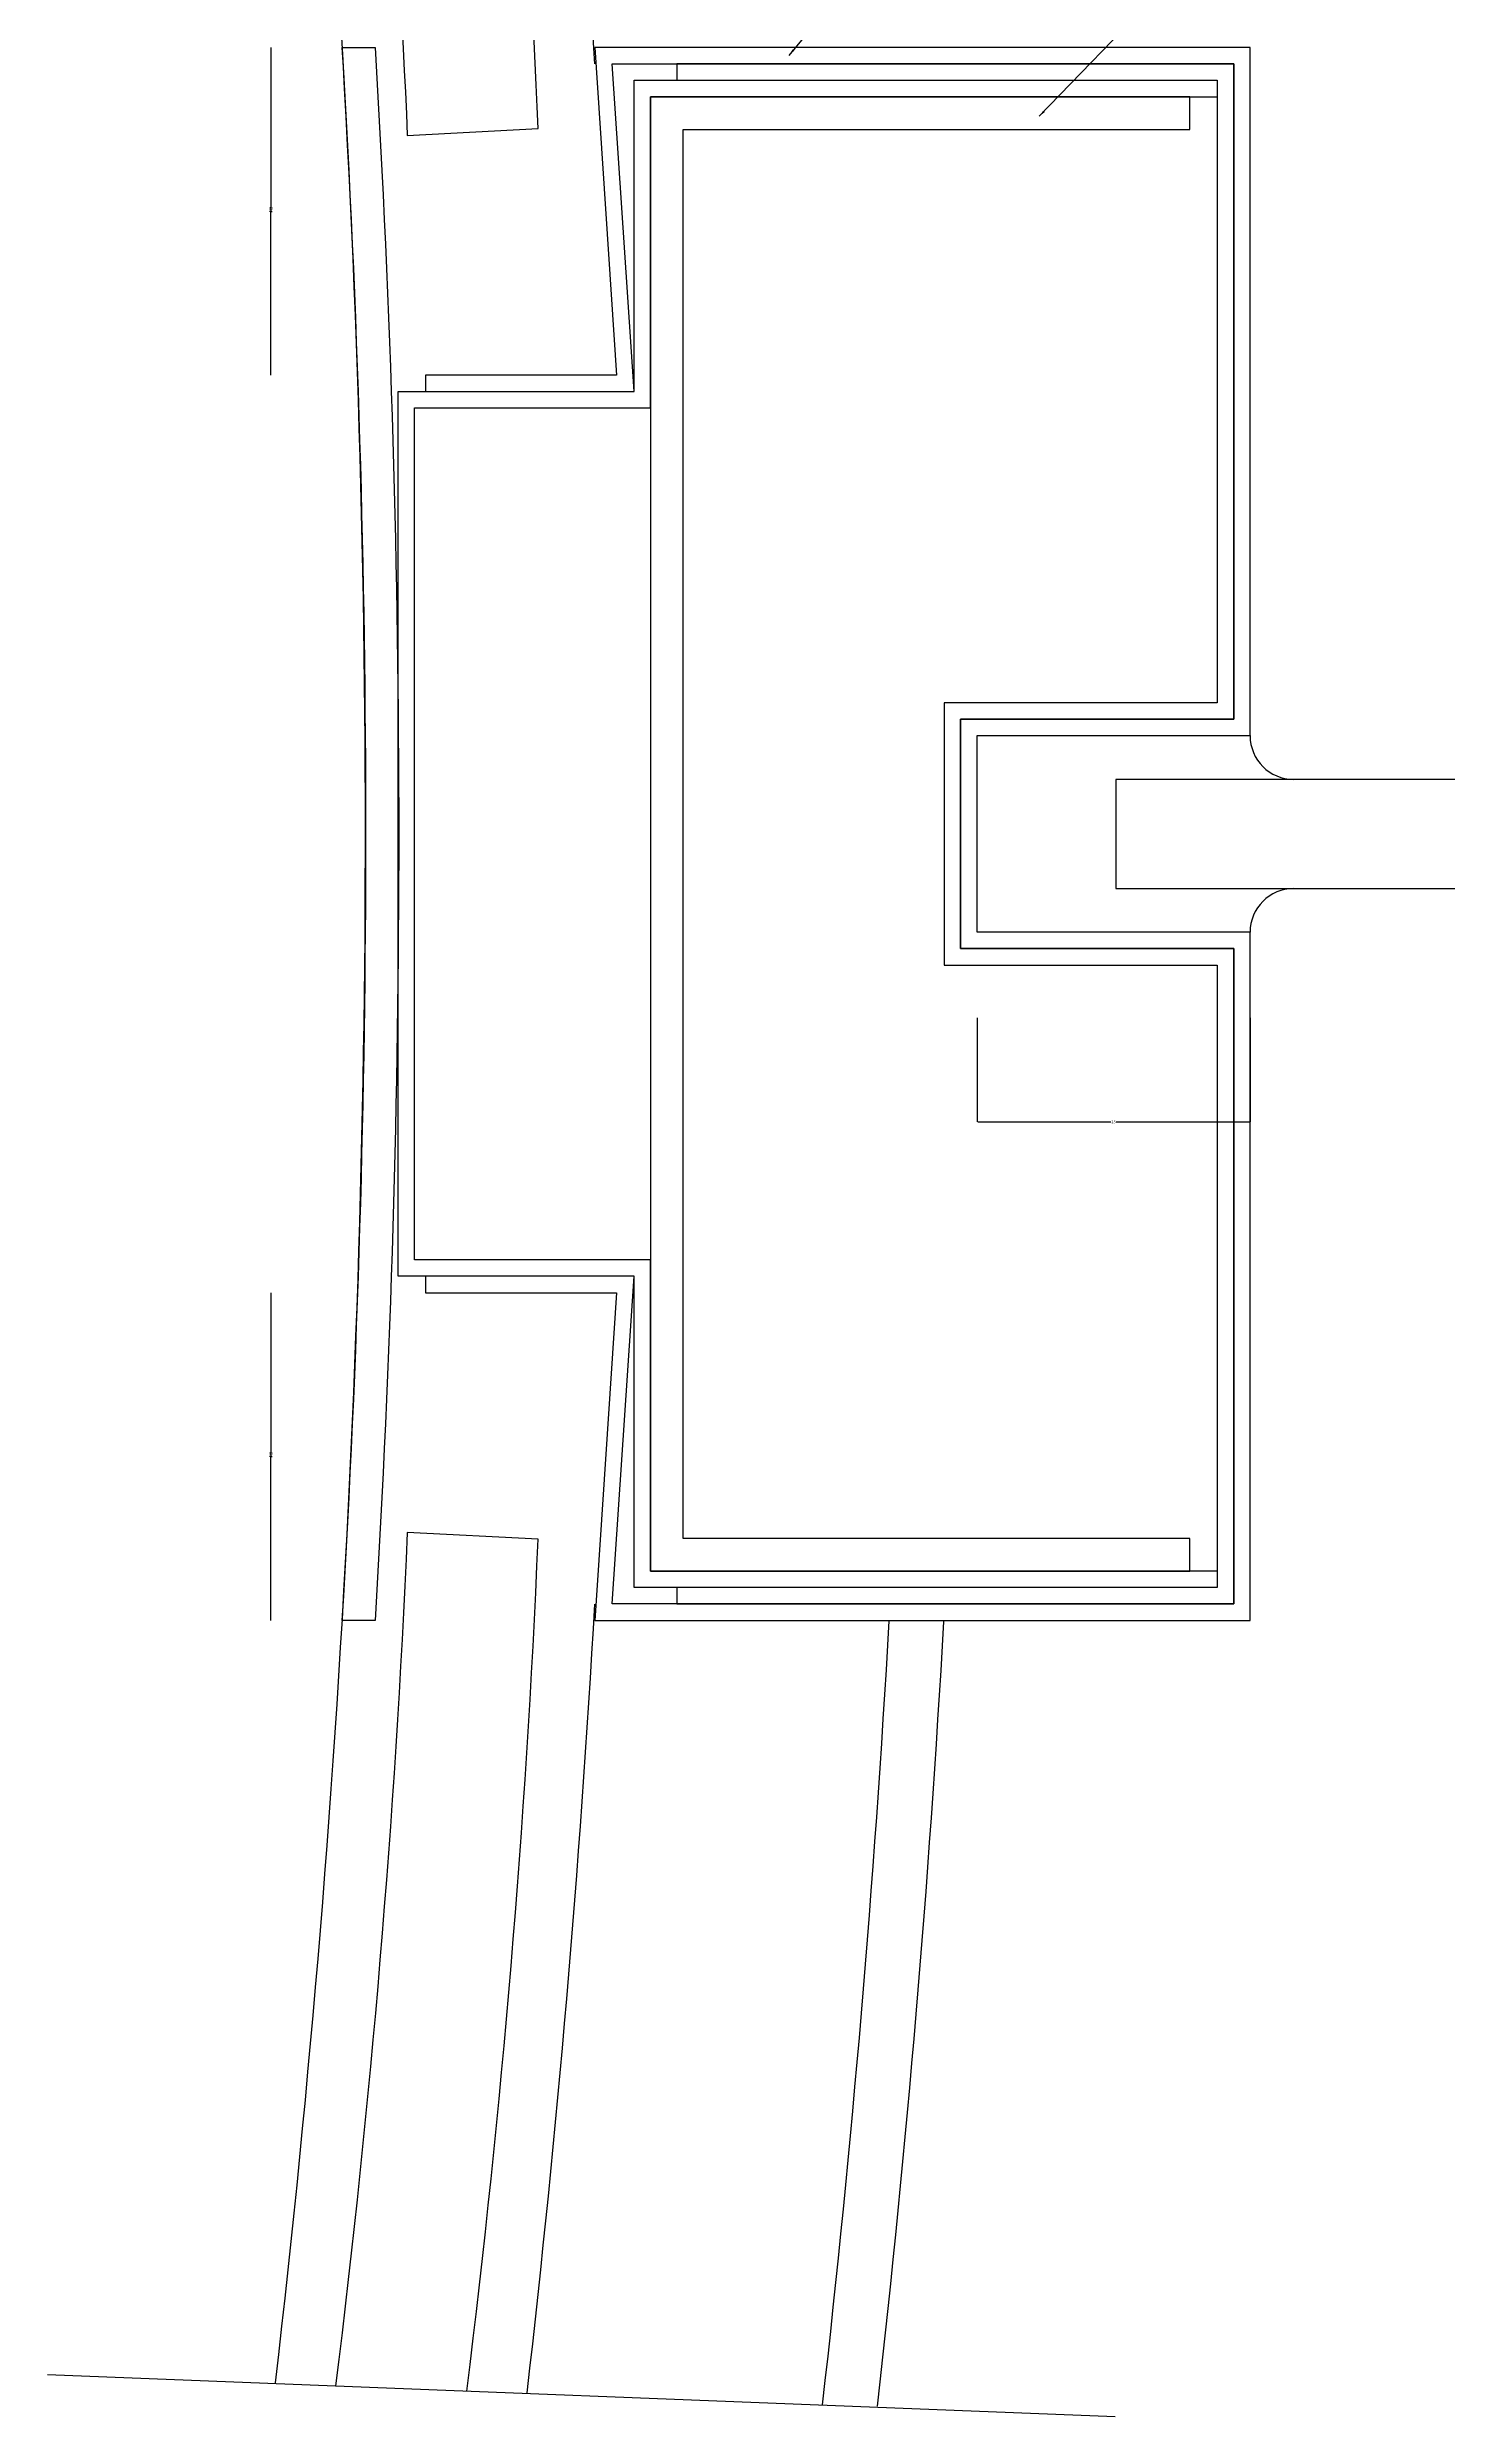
# Model space of a CAD drawing. Header units: metres. Extents: x -1 to 5294, y 0 to 7029.
# Drawn here: x 3530 to 4043, y 1329 to 2197 of the extents above; entities that cross this region are included whole.
import ezdxf

# ---------------------------------------------------------------- set-up
doc = ezdxf.new("R2010")
doc.units = ezdxf.units.M
for name, color, linetype in [('3', 3, 'Continuous'), ('4', 4, 'Continuous'), ('7', 7, 'Continuous'), ('DIM', 3, 'Continuous')]:
    doc.layers.add(name, color=color, linetype=linetype)
doc.dimstyles.get("Standard").update_dxf_attribs({"dimtxt": 2.5, "dimasz": 2.5, "dimexe": 1.25, "dimexo": 0.625, "dimtad": 1, "dimcen": 2.5, "dimazin": 3, "dimtfac": 1, "dimtmove": 0, "dimatfit": 3})

# ---------------------------------------------------------------- blocks, each defined once
blk = doc.blocks.new('*D38')
for p, q in [((3611.83, 1740.66), (3611.83, 1680.66)), ((3611.58, 1680.66), (3611.33, 1680.66)), ((3611.83, 1620.66), (3611.83, 1680.66)), ((3611.83, 1680.66), (3611.83, 1680.66)), ((3612.08, 1680.66), (3612.33, 1680.66))]:
    blk.add_line(p, q)
at = {"layer": 'Defpoints'}
for p in [(3611.83, 1740.66), (3611.83, 1680.66), (3611.83, 1620.66)]:
    blk.add_point(p, dxfattribs=at)
at = {"layer": 'DIM', "insert": (3611.83, 1681.785), "char_height": 1, "attachment_point": 5}
blk.add_mtext('30', dxfattribs=at)
blk = doc.blocks.new('*D41')
for p, q in [((3611.83, 2196.66), (3611.83, 2136.66)), ((3611.58, 2136.66), (3611.33, 2136.66)), ((3611.83, 2076.66), (3611.83, 2136.66)), ((3611.83, 2136.66), (3611.83, 2136.66)), ((3612.08, 2136.66), (3612.33, 2136.66))]:
    blk.add_line(p, q)
at = {"layer": 'Defpoints'}
for p in [(3611.83, 2196.66), (3611.83, 2136.66), (3611.83, 2076.66)]:
    blk.add_point(p, dxfattribs=at)
at = {"layer": 'DIM', "insert": (3611.83, 2137.785), "char_height": 1, "attachment_point": 5}
blk.add_mtext('30', dxfattribs=at)
blk = doc.blocks.new('*D60')
for p, q in [((3870.49, 1841.28), (3870.49, 1803.21)), ((3970.49, 1841.28), (3970.49, 1803.21)), ((3870.74, 1803.21), (3919.49, 1803.21)), ((3921.49, 1803.21), (3970.24, 1803.21))]:
    blk.add_line(p, q)
at = {"layer": 'Defpoints'}
for p in [(3870.49, 1841.28), (3970.49, 1841.28), (3870.49, 1803.21)]:
    blk.add_point(p, dxfattribs=at)
at = {"layer": 'DIM', "insert": (3920.49, 1803.21), "char_height": 1, "attachment_point": 5}
blk.add_mtext('25', dxfattribs=at)

msp = doc.modelspace()

# ---------------------------------------------------------------- linework, layer by layer
at = {"layer": '3'}
msp.add_line((3530.01, 1344.42), (3921.13, 1329.04), dxfattribs=at)
msp.add_lwpolyline([(3638.02, 1620.66, 0.03), (3638.02, 2196.66), (3650.04, 2196.66, -0.03), (3650.04, 1620.66)], format="xyb", close=True, dxfattribs=at)
for points in [[(3668.48, 2070.66), (3744.89, 2070.66), (3736.9, 2190.66), (3964.49, 2190.66), (3964.49, 1950.66), (3864.49, 1950.66), (3864.49, 1866.66), (3964.49, 1866.66), (3964.49, 1626.66), (3736.9, 1626.66), (3744.89, 1746.66), (3668.48, 1746.66), (3668.48, 1740.66), (3738.48, 1740.66), (3730.49, 1620.66), (3970.49, 1620.66), (3970.49, 1872.66), (3870.49, 1872.66), (3870.49, 1944.66), (3970.49, 1944.66), (3970.49, 2196.66), (3730.49, 2196.66), (3738.48, 2076.66), (3668.48, 2076.66)], [(3760.59, 2184.66), (3958.49, 2184.66), (3958.49, 1956.66), (3858.49, 1956.66), (3858.49, 1860.66), (3958.49, 1860.66), (3958.49, 1632.66), (3760.59, 1632.66), (3760.59, 1626.66), (3964.49, 1626.66), (3964.49, 1866.66), (3864.49, 1866.66), (3864.49, 1950.66), (3964.49, 1950.66), (3964.49, 2190.66), (3760.59, 2190.66)], [(3948.49, 2178.66), (3750.89, 2178.66), (3750.89, 1638.66), (3948.49, 1638.66), (3948.49, 1650.66), (3762.89, 1650.66), (3762.89, 2166.66), (3948.49, 2166.66)]]:
    msp.add_lwpolyline(points, close=True, dxfattribs=at)
for points in [[(3958.49, 1632.66), (3744.89, 1632.66), (3744.89, 1746.66), (3658.48, 1746.66), (3658.48, 2070.66), (3744.89, 2070.66), (3744.89, 2184.66), (3958.49, 2184.66)], [(3958.49, 1638.66), (3750.89, 1638.66), (3750.89, 1752.66), (3664.48, 1752.66), (3664.48, 2064.66), (3750.89, 2064.66), (3750.89, 2178.66), (3958.49, 2178.66)]]:
    msp.add_lwpolyline(points, dxfattribs=at)
for centre, radius, start, end in [((-1251.51, 1908.66), 4990, 3.24, 8.87), ((-1251.51, 1908.66), 4898, 353.35, 8.91), ((3986.49, 1944.66), 16, 180, 270), ((3986.49, 1872.66), 16, 90, 180), ((-1251.51, 1908.66), 4990, 353.43, 356.76), ((-1251.51, 1908.66), 5118, 353.54, 356.77)]:
    msp.add_arc(centre, radius, start, end, dxfattribs=at)
at = {"layer": '4'}
for points in [[(3609.27, 2669.72, -0.03), (3661.84, 2164.48), (3709.77, 2166.97, 0.03), (3656.92, 2675.72, 0.03)], [(3683.65, 1338.38, 0.02), (3709.77, 1650.34), (3661.84, 1652.84, -0.02), (3635.55, 1340.27)]]:
    msp.add_lwpolyline(points, format="xyb", dxfattribs=at)
msp.add_lwpolyline([(4398.81, 1928.66), (3921.37, 1928.66), (3921.37, 1888.66), (4398.81, 1888.66)], dxfattribs=at)
at = {"layer": '7'}
msp.add_arc((-1251.51, 1908.66), 5098, 353.52, 356.76, dxfattribs=at)

# ---------------------------------------------------------------- dimensions: what is measured, and where the dimension line sits
at = {"layer": 'DIM'}
for base, p1, p2, text, picture, middle in [((3611.83, 2136.66), (3611.83, 2076.66), (3611.83, 2196.66), '30', '*D41', (3611.83, 2137.785)), ((3870.49, 1803.21), (3870.49, 1841.28), (3970.49, 1841.28), '25', '*D60', (3920.49, 1803.21)), ((3611.83, 1680.66), (3611.83, 1620.66), (3611.83, 1740.66), '30', '*D38', (3611.83, 1681.785))]:
    dim = msp.add_linear_dim(base=base, p1=p1, p2=p2, text=text, dimstyle='Standard', dxfattribs=at)
    dim.commit()
    dim.dimension.update_dxf_attribs({"geometry": picture, "text_midpoint": middle})

# ---------------------------------------------------------------- leaders
for points in [[(3801.63, 2193.79), (4230.71, 2711.83)], [(3893.27, 2171.48), (4230.71, 2520.5)]]:
    msp.add_leader(points, dimstyle='Standard', dxfattribs=at)

doc.saveas('drawing.dxf')
